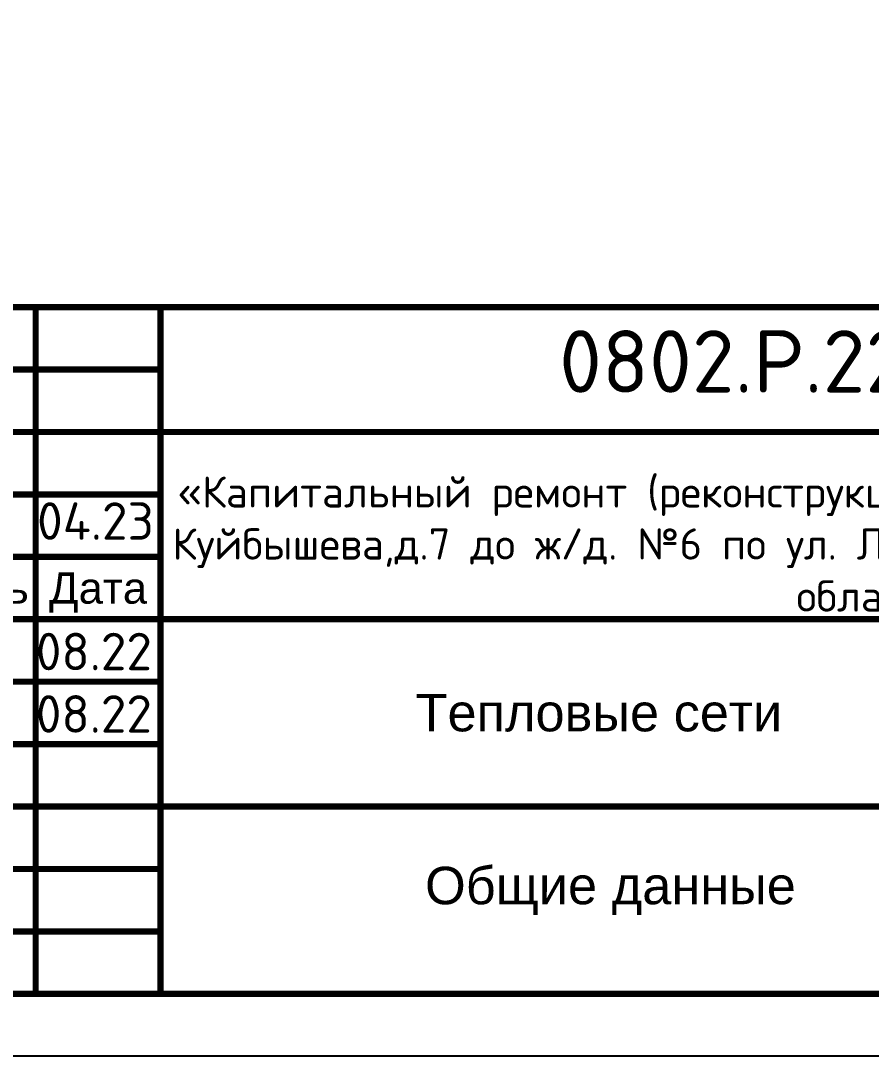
# Model space of a CAD drawing. Header units: metres. Extents: x 1642 to 8476, y 831 to 5441.
# Drawn here: x 2695.4 to 2763.5, y 1179.4 to 1262.3 of the extents above; entities that cross this region are included whole.
import ezdxf
from ezdxf.enums import TextEntityAlignment as Align

# ---------------------------------------------------------------- set-up
doc = ezdxf.new("R2010")
doc.units = ezdxf.units.M
doc.layers.add('Размерный', color=4, linetype='Continuous', lineweight=30)
doc.layers.add('Размеры на чертеже', color=250, linetype='Continuous', lineweight=25)
doc.styles.add('-ISOCPEUR-', font='isocpeur.ttf')
doc.styles.get("Standard").update_dxf_attribs({"font": 'arial.ttf'})

# ---------------------------------------------------------------- blocks, each defined once
blk = doc.blocks.new('*U330')
blk.add_lwpolyline([(0, 123), (594, 123), (594, -297), (0, -297)], close=True)
at = {"const_width": 0.5}
blk.add_lwpolyline([(20, 118), (589, 118), (589, -292), (20, -292)], close=True, dxfattribs=at)
for points in [[(404, -292), (404, -237), (589, -237)], [(459, -237), (459, -292)], [(469, -237), (469, -292)], [(404, -242), (469, -242)], [(404, -247), (469, -247)], [(469, -247), (589, -247)], [(404, -252), (469, -252)], [(404, -257), (469, -257)], [(404, -262), (589, -262)], [(404, -267), (469, -267)], [(404, -272), (469, -272)], [(404, -277), (469, -277)], [(469, -277), (589, -277)], [(404, -282), (469, -282)], [(404, -287), (469, -287)]]:
    blk.add_lwpolyline(points, dxfattribs=at)
for s, p in [('Подпись', (451.5, -259.5)), ('Дата', (464, -259.5))]:
    blk.add_text(s, height=2.5).set_placement(p, align=Align.MIDDLE_CENTER)
at = {"insert": (527.343, -255.971), "char_height": 2.5, "width": 124.31117, "attachment_point": 5, "style": '-ISOCPEUR-'}
blk.add_mtext('\\pi3.21545;{\\C7;«Капитальный ремонт (реконструкция) тепловых сетей от ТК-8013 по ул. Куйбышева,д.7 до ж/д. №6 по ул. Луговая в ГО г. Рыбинск Ярославской области».}', dxfattribs=at)
blk.add_attdef('РАЗРАБОТАЛ', text='', height=2.5).set_placement((424.501, -264.224), align=Align.MIDDLE_LEFT)
at = {"flags": 8}
for tag, height, p in [('ДАТА', 2.5, (464.074, -264.402)), ('ЛИСТ', 3, (560.388, -271.915)), ('ЛИСТОВ', 3, (577.888, -271.915))]:
    blk.add_attdef(tag, text='', height=height, dxfattribs=at).set_placement(p, align=Align.MIDDLE_CENTER)
blk.add_attdef('ПРОВЕРИЛ', (424.749, -270.729), '', height=2.5)
for tag, p in [('ТЕПЛОВЫЕ_СЕТИ_001', (489.411, -270.975)), ('ИМЯ_ЧЕРТЕЖА_001', (492.543, -284.679))]:
    blk.add_attdef(tag, p, '', height=3, dxfattribs=at)
at = {"style": '-ISOCPEUR-', "flags": 8}
blk.add_attdef('ФОРМАТ', text='', height=3, dxfattribs=at).set_placement((554.972, -294.745), align=Align.MIDDLE_CENTER)

msp = doc.modelspace()

# ---------------------------------------------------------------- block references
at = {"layer": 'Размеры на чертеже', "lineweight": 90}
ref = msp.add_blockref('*U330', (2237.597, 1476.353), dxfattribs=at)
ref.add_attrib('ИМЯ_ЧЕРТЕЖА_001', 'Общие данные', (2727.771, 1191.53), dxfattribs={"layer": '0', "height": 3, "flags": 8})
ref.add_attrib('ТЕПЛОВЫЕ_СЕТИ_001', 'Тепловые сети', (2727.008, 1205.377), dxfattribs={"layer": '0', "height": 3, "flags": 8})

# ---------------------------------------------------------------- texts
at = {"insert": (2738.506, 1237.502), "char_height": 5, "width": 38.55785, "attachment_point": 1, "style": '-ISOCPEUR-'}
msp.add_mtext('0802.Р.22-ТС.1', dxfattribs=at)
at = {"layer": 'Размерный', "color": 0, "style": '-ISOCPEUR-'}
for s, p in [('04.23', (2696.708, 1220.719)), ('08.22', (2696.604, 1210.27)), ('08.22', (2696.604, 1205.27))]:
    msp.add_text(s, height=3, dxfattribs=at).set_placement(p)

doc.saveas('drawing.dxf')
